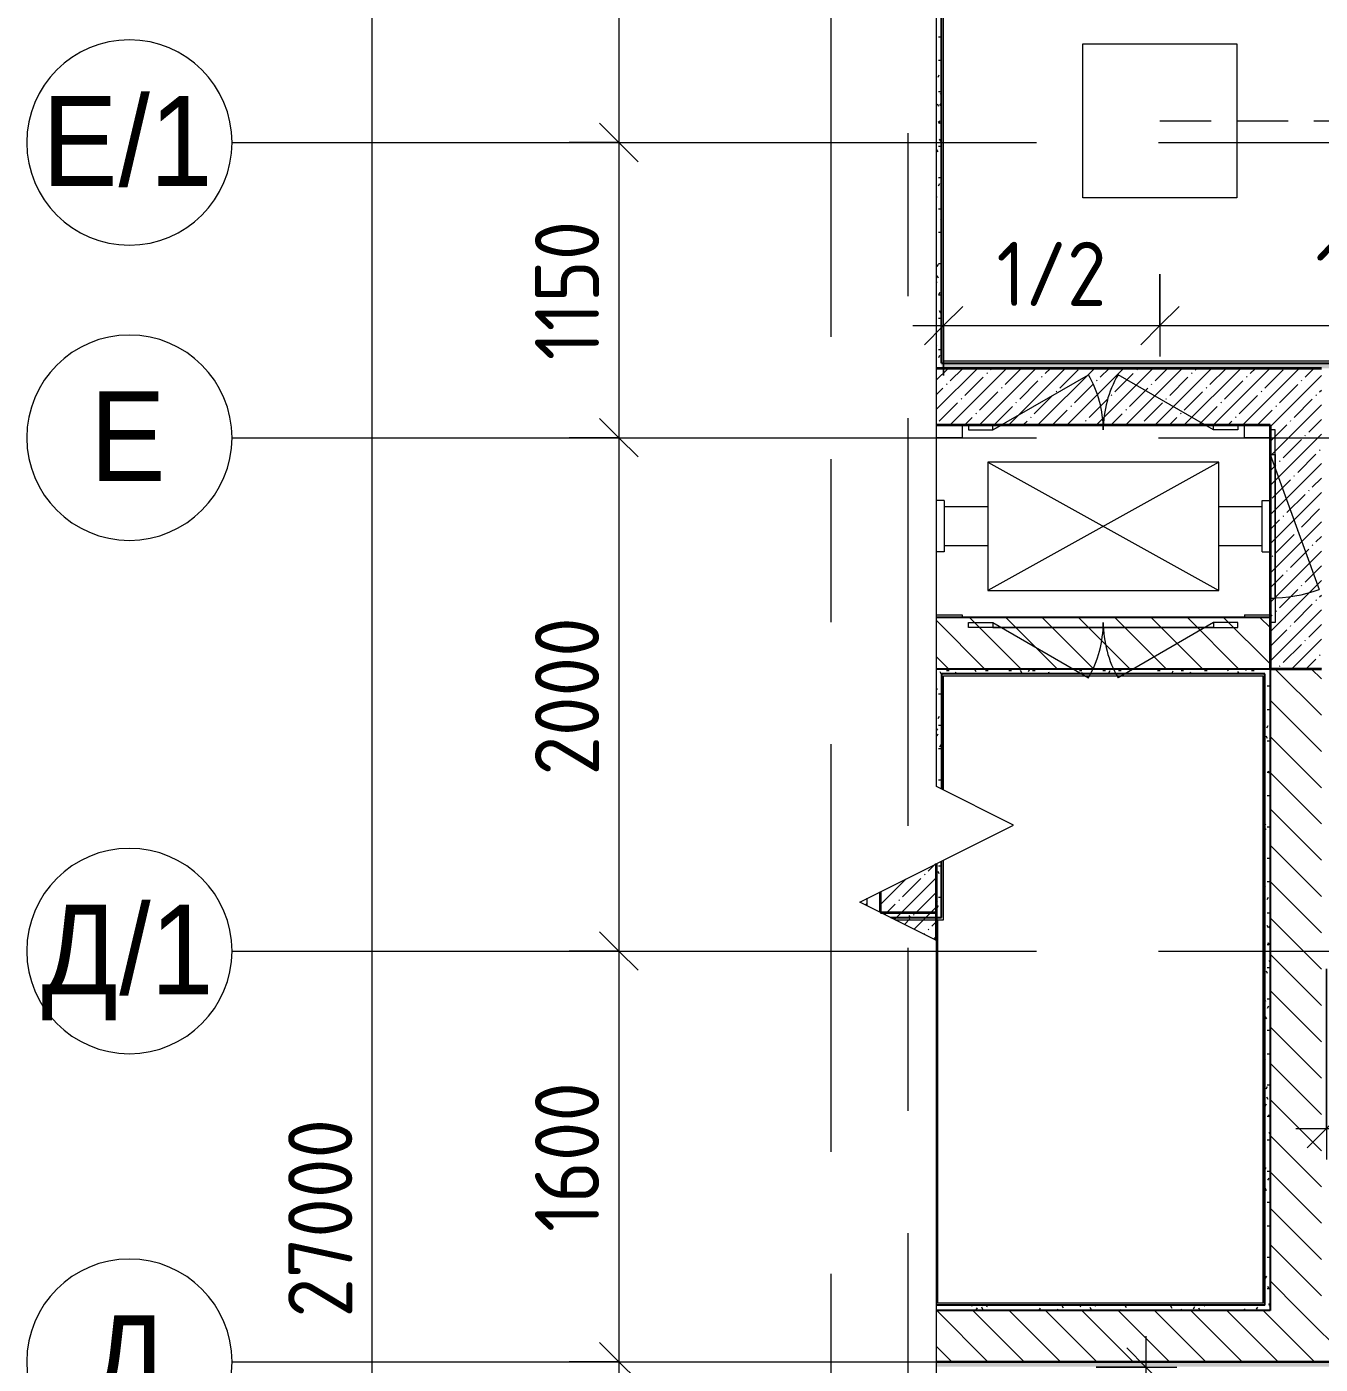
# Model space of a CAD drawing. Header units: millimetres. Extents: x 81425 to 274970, y -8553 to 29000.
# Drawn here: x 81425 to 86466, y 13390 to 18601 of the extents above; entities that cross this region are included whole.
import ezdxf

# ---------------------------------------------------------------- set-up
doc = ezdxf.new("R2010")
doc.units = ezdxf.units.MM
for name, pattern in [('ADSK_Штрих_ш2 п1', [300, 200, -100]), ('Осевая', [3175, 635, -476.25, 1587.5, -476.25]), ('Штрих короткий', [300, 150, -150])]:
    doc.linetypes.add(name, pattern=pattern)
for name, color, linetype, lineweight in [('A-ANNO-DIMS', 7, 'Continuous', 9), ('A-ANNO-DIMS-100', 7, 'Continuous', 9), ('A-ANNO-NOTE', 7, 'Continuous', 9), ('A-DETL-2', 7, 'ADSK_Штрих_ш2 п1', 9), ('A-DETL-GENF', 7, 'Continuous', 9), ('A-DOOR', 7, 'Continuous', 9), ('A-DOOR-2', 7, 'Штрих короткий', 9), ('I-WALL', 7, 'Continuous', 9), ('S-COLS', 7, 'Continuous', 9), ('Оси', 7, 'Continuous', 9), ('Оси-1', 7, 'Continuous', 20), ('Оси-2', 7, 'Осевая', 9)]:
    doc.layers.add(name, color=color, linetype=linetype, lineweight=lineweight)
for name, color, linetype, lineweight, true_color in [('A-CLNG-1', 7, 'Continuous', 9, 0xc0c0c0), ('A-GENM-1', 7, 'Continuous', 9, 0xeaeaea), ('A-WALL-1', 7, 'Continuous', 35, 0x3c3c3c), ('A-WALL-2', 7, 'Continuous', 25, 0x3c3c3c), ('A-WALL-FNSH-2', 7, 'Continuous', 13, 0x3c3c3c), ('M-EQPM-1', 7, 'Continuous', 9, 0xeaeaea)]:
    doc.layers.add(name, color=color, linetype=linetype, lineweight=lineweight, true_color=true_color)
doc.layers.add('A-CLNG-PATT-1', color=7, linetype='Continuous', lineweight=9, transparency=1)
doc.styles.add('Arial', font='arial.ttf', dxfattribs={"width": 0.9, "height": 350})
doc.styles.add('ISOCPEUR', font='isocpeur.ttf', dxfattribs={"width": 0.9, "height": 250})
doc.dimstyles.new('ISO-2_5_0_9К_БОЛЬШОЙ_1', dxfattribs={"dimscale": 304.8, "dimtxt": 248.995294, "dimasz": 0.492126, "dimexe": 0.393701, "dimexo": 0.984252, "dimgap": 0, "dimtad": 1, "dimdec": 0, "dimrnd": 10, "dimzin": 0, "dimdsep": 46, "dimtxsty": 'ISOCPEUR', "dimblk1": 'OBLIQUE', "dimblk2": 'OBLIQUE', "dimsah": 1, "dimcen": 0.09, "dimdle": 0.393701, "dimazin": 0, "dimtfac": 1, "dimtdec": 4, "dimtix": 1, "dimtmove": 0, "dimatfit": 3, "dimfxl": 1, "dimtvp": 1, "dimtolj": 1, "dimtzin": 0, "dimarcsym": 2})
doc.dimstyles.new('ISO-2_5_0_9К_БОЛЬШОЙ_2', dxfattribs={"dimscale": 304.8, "dimtxt": 248.995294, "dimasz": 0.492126, "dimexe": 0.393701, "dimexo": 0.984252, "dimgap": 0, "dimtad": 1, "dimdec": 0, "dimrnd": 10, "dimzin": 0, "dimdsep": 46, "dimtxsty": 'ISOCPEUR', "dimblk1": 'OBLIQUE', "dimblk2": 'OBLIQUE', "dimsah": 1, "dimcen": 0.09, "dimdle": 0.393701, "dimazin": 0, "dimtfac": 1, "dimtdec": 4, "dimtix": 1, "dimtmove": 2, "dimatfit": 3, "dimfxl": 1, "dimtvp": 1, "dimtolj": 1, "dimtzin": 0, "dimarcsym": 2})
pattern_1 = [(45, (0, 0), (-57.02463, 57.02463), []), (45, (57.025, 0), (-57.02463, 57.02463), [100.806, -20.161, 3.353, -16.808])]
pattern_2 = [(135, (0, 0), (-70.71068, -70.71068), [])]
pattern_3 = [(0, (0, 0), (121.92, 30.48), [10.058, -81.382, 10.058, -81.382, -487.68]), (0, (0, 0), (121.92, 30.48), [-182.88, 10.058, -172.822, 10.058, -81.382, -213.36]), (0, (0, 0), (121.92, 30.48), [-457.2, 10.058, -50.902, 10.058, -142.342]), (120, (45.72, 15.24), (-87.356454, 90.345817), [10.058, -81.382, 10.058, -81.382, -487.68]), (120, (45.72, 15.24), (-87.356454, 90.345817), [-182.88, 10.058, -172.822, 10.058, -81.382, -213.36]), (120, (45.72, 15.24), (-87.356454, 90.345817), [-457.2, 10.058, -50.902, 10.058, -142.342]), (240, (60.96, 76.2), (-34.563546, -120.825817), [10.058, -81.382, 10.058, -81.382, -487.68]), (240, (60.96, 76.2), (-34.563546, -120.825817), [-182.88, 10.058, -172.822, 10.058, -81.382, -213.36]), (240, (60.96, 76.2), (-34.563546, -120.825817), [-457.2, 10.058, -50.902, 10.058, -142.342])]

# ---------------------------------------------------------------- blocks, each defined once
blk = doc.blocks.new('DOR_Проход в стене_Прямоугольный - 1050x1150 EI30-23344994-План расстановки осветительного оборудования 1 этажа в осях 23-33')
at = {"layer": 'A-DOOR-2'}
for p, q in [((525, 100), (-525, 100)), ((525, -100), (-525, -100))]:
    blk.add_line(p, q, dxfattribs=at)
blk = doc.blocks.new('160_Подъемник - 160_Подъемник-23521422-План расстановки осветительного оборудования 1 этажа в осях 23-33')
at = {"layer": 'A-GENM-1'}
for p, q in [((220, 0), (592.4, 215)), ((220, 0), (592.4, 215)), ((580.3, 208), (592.4, 215)), ((719.7, 208), (707.6, 215)), ((1080, 0), (707.6, 215)), ((1080, 0), (707.6, 215)), ((-20, -95), (-20, 0)), ((-20, 0), (0, 0)), ((0, 0), (0, -95)), ((220, 20), (125, 20)), ((125, 20), (125, 0)), ((220, 20), (125, 20)), ((125, 20), (125, 0)), ((220, 0), (220, 20)), ((1080, 20), (220, 20)), ((220, 20), (1080, 20)), ((220, 0), (220, 20)), ((1080, 20), (220, 20)), ((220, 20), (1080, 20)), ((1080, 0), (1080, 20)), ((1080, 20), (1175, 20)), ((1080, 0), (1080, 20)), ((1080, 20), (1175, 20)), ((1175, 20), (1175, 0)), ((1175, 20), (1175, 0)), ((125, 0), (220, 0)), ((125, 0), (220, 0)), ((1175, 0), (1080, 0)), ((1175, 0), (1080, 0)), ((0, -95), (-20, -95)), ((-20, -95), (-20, -655)), ((-20, -655), (-20, -95)), ((0, -655), (-191.5, -128.8)), ((0, -655), (-20, -655)), ((-20, -655), (-20, -750)), ((0, -750), (0, -655)), ((-20, -750), (0, -750)), ((125, -770), (125, -750)), ((125, -750), (220, -750)), ((125, -770), (125, -750)), ((125, -750), (220, -750)), ((125, -770), (125, -750)), ((125, -750), (220, -750)), ((220, -770), (125, -770)), ((220, -770), (125, -770)), ((220, -750), (220, -770)), ((220, -750), (254.6, -770)), ((220, -750), (220, -770)), ((220, -750), (592.4, -965)), ((220, -750), (220, -770)), ((220, -750), (592.4, -965)), ((1080, -770), (220, -770)), ((220, -770), (1080, -770)), ((1080, -770), (220, -770)), ((220, -770), (1080, -770)), ((1080, -750), (707.6, -965)), ((1080, -750), (707.6, -965)), ((1080, -750), (1045.4, -770)), ((1080, -750), (1080, -770)), ((1175, -750), (1080, -750)), ((1080, -750), (1080, -770)), ((1175, -750), (1080, -750)), ((1080, -750), (1080, -770)), ((1175, -750), (1080, -750)), ((1080, -770), (1175, -770)), ((1080, -770), (1175, -770)), ((1175, -770), (1175, -750)), ((1175, -770), (1175, -750)), ((1175, -770), (1175, -750))]:
    blk.add_line(p, q, dxfattribs=at)
for centre, radius, start, end in [((220, 0), 430, 28.9695, 30), ((220, 0), 430, 0, 30), ((220, 0), 430, 0, 30), ((1080, 0), 430, 150, 180), ((1080, 0), 430, 150, 180), ((1080, 0), 430, 150, 151.0305), ((0, -655), 560, 90, 110), ((220, -750), 430, 330, 0), ((220, -750), 430, 330, 0), ((220, -750), 430, 357.3215, 0), ((1080, -750), 430, 180, 182.6785), ((1080, -750), 430, 180, 210), ((1080, -750), 430, 180, 210)]:
    blk.add_arc(centre, radius, start, end, dxfattribs=at)
at = {"layer": 'M-EQPM-1'}
for p, q in [((1100, -625), (200, -125)), ((200, -625), (1100, -125)), ((1100, -125), (200, -125)), ((200, -125), (200, -625)), ((1100, -125), (200, -125)), ((200, -125), (200, -625)), ((1100, -625), (1100, -125)), ((1100, -625), (1100, -125)), ((200, -625), (1100, -625)), ((200, -625), (1100, -625))]:
    blk.add_line(p, q, dxfattribs=at)
blk = doc.blocks.new('Закладная деталь приямка - 350_150-20924309-План расстановки осветительного оборудования 1 этажа в осях 23-33')
at = {"layer": 'M-EQPM-1'}
for p, q in [((25, 75), (-145, 75)), ((-145, -75), (25, -75))]:
    blk.add_line(p, q, dxfattribs=at)
blk = doc.blocks.new('Закладная деталь приямка - 350_150-V9-План расстановки осветительного оборудования 1 этажа в осях 23-33')
at = {"layer": 'M-EQPM-1'}
for p, q in [((145, 75), (-25, 75)), ((-25, -75), (145, -75))]:
    blk.add_line(p, q, dxfattribs=at)
blk = doc.blocks.new('Закладная деталь приямка - 150_100-20924311-План расстановки осветительного оборудования 1 этажа в осях 23-33')
at = {"layer": 'M-EQPM-1'}
for q in [(86270, 16310), (86170, 16300)]:
    blk.add_line((86170, 16310), q, dxfattribs=at)
blk = doc.blocks.new('Закладная деталь приямка - 150_100-V10-План расстановки осветительного оборудования 1 этажа в осях 23-33')
at = {"layer": 'M-EQPM-1'}
for p, q in [((84970.7, 16310), (85070, 16310)), ((85070, 16310), (85070, 16300))]:
    blk.add_line(p, q, dxfattribs=at)
blk = doc.blocks.new('Закладная деталь приямка - 150_100-V11-План расстановки осветительного оборудования 1 этажа в осях 23-33')
at = {"layer": 'M-EQPM-1'}
for p, q in [((85070, 17050), (85070, 17000)), ((85070, 17000), (84970.7, 17000))]:
    blk.add_line(p, q, dxfattribs=at)
blk = doc.blocks.new('Закладная деталь приямка - 200_100-20924312-План расстановки осветительного оборудования 1 этажа в осях 23-33')
at = {"layer": 'M-EQPM-1'}
for p, q in [((86240, 16555), (86240, 16755)), ((86240, 16755), (86270, 16755)), ((86240, 16555), (86270, 16555))]:
    blk.add_line(p, q, dxfattribs=at)
blk = doc.blocks.new('Закладная деталь приямка - 200_100-V12-План расстановки осветительного оборудования 1 этажа в осях 23-33')
at = {"layer": 'M-EQPM-1'}
for p, q in [((85000, 16755), (84970.7, 16755)), ((85000, 16755), (85000, 16555)), ((85000, 16555), (84970.7, 16555))]:
    blk.add_line(p, q, dxfattribs=at)
blk = doc.blocks.new('Закладная деталь приямка - 150_100-V13-План расстановки осветительного оборудования 1 этажа в осях 23-33')
at = {"layer": 'M-EQPM-1'}
for p, q in [((86170, 17000), (86170, 17050)), ((86270, 17000), (86170, 17000))]:
    blk.add_line(p, q, dxfattribs=at)
blk = doc.blocks.new('DET_L_Линия разрыва - М100-30654842-План расстановки осветительного оборудования 1 этажа в осях 23-33')
at = {"layer": 'A-DETL-GENF'}
for p, q in [((11889.9, 300), (11739.9, 0)), ((12189.9, -300), (11889.9, 300)), ((11739.9, 0), (0, 0)), ((12339.9, 0), (12189.9, -300)), ((24079.7, 0), (12339.9, 0))]:
    blk.add_line(p, q, dxfattribs=at)
blk = doc.blocks.new('Ось сетки - D8-29747960-План расстановки осветительного оборудования 1 этажа в осях 23-33')
at = {"layer": 'Оси-1'}
for start, end in [(360, 180), (180, 360)]:
    blk.add_arc((0, 0), 4, start, end, dxfattribs=at)
blk = doc.blocks.new('DIMBLOCK15-План расстановки осветительного оборудования 1 этажа в осях 23-33')
at = {"layer": 'A-ANNO-DIMS-100', "lineweight": 20}
for p, q in [((83731.8, 21300), (83656.8, 21375)), ((83731.8, 21300), (83806.8, 21225)), ((83731.8, 18150), (83656.8, 18225)), ((83731.8, 18150), (83806.8, 18075))]:
    blk.add_line(p, q, dxfattribs=at)
at = {"layer": 'A-ANNO-DIMS-100'}
for p, q in [((83537.9, 21300), (83851.8, 21300)), ((83731.8, 21300), (83537.9, 21300)), ((83731.8, 21300), (83731.8, 18150)), ((83537.9, 18150), (83851.8, 18150)), ((83731.8, 18150), (83537.9, 18150))]:
    blk.add_line(p, q, dxfattribs=at)
at = {"layer": 'A-ANNO-DIMS-100', "color": 0, "insert": (83405.2, 19430.5), "char_height": 250, "width": 706.764, "attachment_point": 1, "rotation": 90, "line_spacing_factor": 1.149209, "style": 'ISOCPEUR'}
blk.add_mtext('3150', dxfattribs=at)
blk = doc.blocks.new('_Oblique')
at = {"color": 0, "linetype": 'ByBlock', "lineweight": -2}
blk.add_line((-0.5, -0.5), (0.5, 0.5), dxfattribs=at)
blk = doc.blocks.new('DIMBLOCK16-План расстановки осветительного оборудования 1 этажа в осях 23-33')
at = {"layer": 'A-ANNO-DIMS-100', "lineweight": 20}
for p, q in [((83731.8, 18150), (83656.8, 18225)), ((83731.8, 18150), (83806.8, 18075)), ((83731.8, 17000), (83656.8, 17075)), ((83731.8, 17000), (83806.8, 16925))]:
    blk.add_line(p, q, dxfattribs=at)
at = {"layer": 'A-ANNO-DIMS-100'}
for p, q in [((83537.9, 18150), (83851.8, 18150)), ((83731.8, 18150), (83537.9, 18150)), ((83731.8, 18150), (83731.8, 17000)), ((83537.9, 17000), (83851.8, 17000)), ((83731.8, 17000), (83537.9, 17000))]:
    blk.add_line(p, q, dxfattribs=at)
at = {"layer": 'A-ANNO-DIMS-100', "color": 0, "insert": (83405.2, 17302.1), "char_height": 250, "width": 655.049, "attachment_point": 1, "rotation": 90, "line_spacing_factor": 1.149209, "style": 'ISOCPEUR'}
blk.add_mtext('1150', dxfattribs=at)
blk = doc.blocks.new('DIMBLOCK17-План расстановки осветительного оборудования 1 этажа в осях 23-33')
at = {"layer": 'A-ANNO-DIMS-100', "lineweight": 20}
for p, q in [((83731.8, 17000), (83656.8, 17075)), ((83731.8, 17000), (83806.8, 16925)), ((83731.8, 15000), (83656.8, 15075)), ((83731.8, 15000), (83806.8, 14925))]:
    blk.add_line(p, q, dxfattribs=at)
at = {"layer": 'A-ANNO-DIMS-100'}
for p, q in [((83537.9, 17000), (83851.8, 17000)), ((83731.8, 17000), (83537.9, 17000)), ((83731.8, 17000), (83731.8, 15000)), ((83537.9, 15000), (83851.8, 15000)), ((83731.8, 15000), (83537.9, 15000))]:
    blk.add_line(p, q, dxfattribs=at)
at = {"layer": 'A-ANNO-DIMS-100', "color": 0, "insert": (83405.2, 15684), "char_height": 250, "width": 758.478, "attachment_point": 1, "rotation": 90, "line_spacing_factor": 1.149209, "style": 'ISOCPEUR'}
blk.add_mtext('2000', dxfattribs=at)
blk = doc.blocks.new('DIMBLOCK18-План расстановки осветительного оборудования 1 этажа в осях 23-33')
at = {"layer": 'A-ANNO-DIMS-100', "lineweight": 20}
for p, q in [((83731.8, 15000), (83656.8, 15075)), ((83731.8, 15000), (83806.8, 14925)), ((83731.8, 13400), (83656.8, 13475)), ((83731.8, 13400), (83806.8, 13325))]:
    blk.add_line(p, q, dxfattribs=at)
at = {"layer": 'A-ANNO-DIMS-100'}
for p, q in [((83537.9, 15000), (83851.8, 15000)), ((83731.8, 15000), (83537.9, 15000)), ((83731.8, 15000), (83731.8, 13400)), ((83537.9, 13400), (83851.8, 13400)), ((83731.8, 13400), (83537.9, 13400))]:
    blk.add_line(p, q, dxfattribs=at)
at = {"layer": 'A-ANNO-DIMS-100', "color": 0, "insert": (83405.2, 13905.5), "char_height": 250, "width": 706.764, "attachment_point": 1, "rotation": 90, "line_spacing_factor": 1.149209, "style": 'ISOCPEUR'}
blk.add_mtext('1600', dxfattribs=at)
blk = doc.blocks.new('DIMBLOCK19-План расстановки осветительного оборудования 1 этажа в осях 23-33')
at = {"layer": 'A-ANNO-DIMS-100', "lineweight": 20}
for p, q in [((83731.8, 13400), (83656.8, 13475)), ((83731.8, 13400), (83806.8, 13325)), ((83731.8, 12000), (83656.8, 12075)), ((83731.8, 12000), (83806.8, 11925))]:
    blk.add_line(p, q, dxfattribs=at)
at = {"layer": 'A-ANNO-DIMS-100'}
for p, q in [((83537.9, 13400), (83851.8, 13400)), ((83731.8, 13400), (83537.9, 13400)), ((83731.8, 13400), (83731.8, 12000)), ((83537.9, 12000), (83851.8, 12000)), ((83731.8, 12000), (83537.9, 12000))]:
    blk.add_line(p, q, dxfattribs=at)
at = {"layer": 'A-ANNO-DIMS-100', "color": 0, "insert": (83405.2, 12393.5), "char_height": 250, "width": 735.494, "attachment_point": 1, "rotation": 90, "line_spacing_factor": 1.149209, "style": 'ISOCPEUR'}
blk.add_mtext('1400', dxfattribs=at)
blk = doc.blocks.new('DIMBLOCK25-План расстановки осветительного оборудования 1 этажа в осях 23-33')
at = {"layer": 'A-ANNO-DIMS-100'}
for p, q in [((82770, 27120), (82770, -120)), ((82576.1, 27000), (82890, 27000)), ((82770, 27000), (82576.1, 27000)), ((82576.1, 0), (82890, 0)), ((82770, 0), (82576.1, 0))]:
    blk.add_line(p, q, dxfattribs=at)
at = {"layer": 'A-ANNO-DIMS-100', "lineweight": 20}
for p, q in [((82770, 27000), (82695, 27075)), ((82770, 27000), (82845, 26925)), ((82770, 0), (82695, 75)), ((82770, 0), (82845, -75))]:
    blk.add_line(p, q, dxfattribs=at)
at = {"layer": 'A-ANNO-DIMS-100', "color": 0, "insert": (82443.4, 13572), "char_height": 250, "width": 948.097, "attachment_point": 1, "rotation": 90, "line_spacing_factor": 1.149209, "style": 'ISOCPEUR'}
blk.add_mtext('27000', dxfattribs=at)
blk = doc.blocks.new('DIMBLOCK85-План расстановки осветительного оборудования 1 этажа в осях 23-33')
at = {"layer": 'A-ANNO-DIMS-100'}
for p, q in [((85841, 17637.5), (85841, 17316.5)), ((85841, 17436.5), (85841, 17637.5)), ((84998, 17242.6), (84998, 17556.5)), ((84878, 17436.5), (85841, 17436.5)), ((84998, 17436.5), (84998, 17242.6))]:
    blk.add_line(p, q, dxfattribs=at)
at = {"layer": 'A-ANNO-DIMS-100', "lineweight": 20}
for p, q in [((84998, 17436.5), (85073, 17511.5)), ((85841, 17436.5), (85916, 17511.5)), ((84998, 17436.5), (84923, 17361.5)), ((85841, 17436.5), (85766, 17361.5))]:
    blk.add_line(p, q, dxfattribs=at)
at = {"layer": 'A-ANNO-DIMS-100', "color": 0, "insert": (85204, 17763.2), "char_height": 250, "width": 517.144, "attachment_point": 1, "line_spacing_factor": 1.149209, "style": 'ISOCPEUR'}
blk.add_mtext('1/2', dxfattribs=at)
blk = doc.blocks.new('DIMBLOCK86-План расстановки осветительного оборудования 1 этажа в осях 23-33')
at = {"layer": 'A-ANNO-DIMS-100'}
for p, q in [((85841, 17637.5), (85841, 17316.5)), ((85841, 17436.5), (85841, 17637.5)), ((87641, 17637.5), (87641, 17316.5)), ((87641, 17436.5), (87641, 17637.5)), ((85841, 17436.5), (87641, 17436.5))]:
    blk.add_line(p, q, dxfattribs=at)
at = {"layer": 'A-ANNO-DIMS-100', "lineweight": 20}
for p, q in [((85841, 17436.5), (85916, 17511.5)), ((87641, 17436.5), (87716, 17511.5)), ((85841, 17436.5), (85766, 17361.5)), ((87641, 17436.5), (87566, 17361.5))]:
    blk.add_line(p, q, dxfattribs=at)
at = {"layer": 'A-ANNO-DIMS-100', "color": 0, "insert": (86446.5, 17763.2), "char_height": 250, "width": 706.764, "attachment_point": 1, "line_spacing_factor": 1.149209, "style": 'ISOCPEUR'}
blk.add_mtext('1800', dxfattribs=at)
blk = doc.blocks.new('DIMBLOCK94-План расстановки осветительного оборудования 1 этажа в осях 23-33')
at = {"layer": 'A-ANNO-DIMS-100'}
for p, q in [((86490, 14930), (86490, 14188.2)), ((86490, 14308.2), (86490, 14930)), ((88010, 14132.5), (88010, 14428.2)), ((86370, 14308.2), (88010, 14308.2)), ((88010, 14308.2), (88010, 14132.5))]:
    blk.add_line(p, q, dxfattribs=at)
at = {"layer": 'A-ANNO-DIMS-100', "lineweight": 20}
for p, q in [((86490, 14308.2), (86565, 14383.2)), ((88010, 14308.2), (88085, 14383.2)), ((86490, 14308.2), (86415, 14233.2)), ((88010, 14308.2), (87935, 14233.2))]:
    blk.add_line(p, q, dxfattribs=at)
at = {"layer": 'A-ANNO-DIMS-100', "color": 0, "insert": (87034.5, 14634.8), "char_height": 250, "width": 517.144, "attachment_point": 1, "line_spacing_factor": 1.149209, "style": 'ISOCPEUR'}
blk.add_mtext('1/2', dxfattribs=at)
blk = doc.blocks.new('DIMBLOCK136-План расстановки осветительного оборудования 1 этажа в осях 23-33')
at = {"layer": 'A-ANNO-DIMS-100'}
for p, q in [((85786.4, 13499), (85786.4, 12159)), ((85592.5, 13379), (85906.4, 13379)), ((85786.4, 13379), (85592.5, 13379)), ((85967.8, 12279), (85666.4, 12279)), ((85786.4, 12279), (85967.8, 12279))]:
    blk.add_line(p, q, dxfattribs=at)
at = {"layer": 'A-ANNO-DIMS-100', "lineweight": 20}
for p, q in [((85786.4, 13379), (85711.4, 13454)), ((85786.4, 13379), (85861.4, 13304)), ((85786.4, 12279), (85711.4, 12354)), ((85786.4, 12279), (85861.4, 12204))]:
    blk.add_line(p, q, dxfattribs=at)
at = {"layer": 'A-ANNO-DIMS-100', "color": 0, "insert": (85459.8, 12556.1), "char_height": 250, "width": 655.049, "attachment_point": 1, "rotation": 90, "line_spacing_factor": 1.149209, "style": 'ISOCPEUR'}
blk.add_mtext('1100', dxfattribs=at)

msp = doc.modelspace()

# ---------------------------------------------------------------- hatches: boundary and pattern name
at = {"layer": 'A-CLNG-PATT-1'}
msp.add_hatch(color=256, dxfattribs=at).paths.add_polyline_path([(84975.3, 13628), (84975.3, 15122), (84970, 15122), (84970.7, 13628)])
at = {"layer": 'I-WALL'}
h = msp.add_hatch(dxfattribs=at)
h.set_pattern_fill('FP_38', color=256, style=0, pattern_type=2)
h.set_pattern_definition(pattern_3)
h.paths.add_polyline_path([(84990, 17270), (84990, 20010), (84970.7, 20010), (84970.7, 17270)])
h = msp.add_hatch(dxfattribs=at)
h.set_pattern_fill('FP_1', color=256, style=0, pattern_type=2)
h.set_pattern_definition(pattern_1)
h.paths.add_polyline_path([(85833, 17050), (86270, 17050), (86270, 17270), (84970.7, 17270), (84970.7, 17050)])
h = msp.add_hatch(dxfattribs=at)
h.set_pattern_fill('FP_38', color=256, style=0, pattern_type=2)
h.set_pattern_definition(pattern_3)
h.paths.add_polyline_path([(85833, 17270), (88541, 17270.7), (88541, 17290), (84990, 17290), (84990, 17270)])
h = msp.add_hatch(dxfattribs=at)
h.set_pattern_fill('FP_1', color=256, style=0, pattern_type=2)
h.set_pattern_definition(pattern_1)
h.paths.add_polyline_path([(86470, 16100), (86470, 17270), (86270, 17270), (86270, 16100)])
h = msp.add_hatch(dxfattribs=at)
h.set_pattern_fill('FP_3', color=256, style=0, pattern_type=2)
h.set_pattern_definition(pattern_2)
h.paths.add_polyline_path([(86270, 16100), (86270, 16300), (84970.7, 16299.9), (84970.7, 16100), (85833, 16100)])
h = msp.add_hatch(dxfattribs=at)
h.set_pattern_fill('FP_38', color=256, style=0, pattern_type=2)
h.set_pattern_definition(pattern_3)
h.paths.add_polyline_path([(84970.7, 15130), (84990, 15130), (84990, 15350.6), (84970, 15340.6), (84970, 15130)])
h.paths.add_polyline_path([(84990, 15631.2), (84990, 16080), (84970.7, 16079.7), (84970.7, 15640.9), (84980.5, 15636)])
h = msp.add_hatch(dxfattribs=at)
h.set_pattern_fill('FP_38', color=256, style=0, pattern_type=2)
h.set_pattern_definition(pattern_3)
h.paths.add_polyline_path([(86242, 16080), (86250, 16080), (86250, 16100), (84970.7, 16099.3), (84970.7, 16080), (85833, 16080)])
h = msp.add_hatch(dxfattribs=at)
h.set_pattern_fill('FP_38', color=256, style=0, pattern_type=2)
h.set_pattern_definition(pattern_3)
h.paths.add_polyline_path([(86250, 13620), (86270, 13620), (86270, 16100), (86250, 16100), (86250, 13628)])
h = msp.add_hatch(dxfattribs=at)
h.set_pattern_fill('FP_3', color=256, style=0, pattern_type=2)
h.set_pattern_definition(pattern_2)
h.paths.add_polyline_path([(86470, 13600), (86470, 16100), (86270, 16100), (86270, 13600)])
h = msp.add_hatch(dxfattribs=at)
h.set_pattern_fill('FP_1', color=256, style=0, pattern_type=2)
h.set_pattern_definition(pattern_1)
h.paths.add_polyline_path([(84970, 15150), (84970, 15340.6), (84750, 15230.6), (84750.3, 15151.1), (84752.5, 15150)])
h = msp.add_hatch(dxfattribs=at)
h.set_pattern_fill('FP_1', color=256, style=0, pattern_type=2)
h.set_pattern_definition(pattern_1)
h.paths.add_polyline_path([(84970, 15041.2), (84970, 15150), (84752.5, 15150)])
h = msp.add_hatch(dxfattribs=at)
h.set_pattern_fill('FP_38', color=256, style=0, pattern_type=2)
h.set_pattern_definition(pattern_3)
h.paths.add_polyline_path([(84970, 15130), (84970, 15150), (84752.5, 15150), (84792.5, 15130)])
h = msp.add_hatch(dxfattribs=at)
h.set_pattern_fill('FP_38', color=256, style=0, pattern_type=2)
h.set_pattern_definition(pattern_3)
h.paths.add_polyline_path([(86270, 13600), (86270, 13620), (84970.7, 13620), (84970.7, 13600), (85833, 13600)])
h = msp.add_hatch(dxfattribs=at)
h.set_pattern_fill('FP_3', color=256, style=0, pattern_type=2)
h.set_pattern_definition(pattern_2)
h.paths.add_polyline_path([(89360, 13400), (89360, 13600), (84970.7, 13600), (84970.7, 13400), (88495.9, 13400)])
h = msp.add_hatch(dxfattribs=at)
h.set_pattern_fill('FP_38', color=256, style=0, pattern_type=2)
h.set_pattern_definition(pattern_3)
h.paths.add_polyline_path([(98481.8, 13380), (98500, 13380), (98500, 13400), (84970.7, 13400), (84970.7, 13380), (98480, 13380)])
at = {"layer": 'S-COLS'}
h = msp.add_hatch(dxfattribs=at)
h.set_pattern_fill('FP_1', color=256, style=0, pattern_type=2)
h.set_pattern_definition(pattern_1)
h.paths.add_polyline_path([(84700, 15176.2), (84700, 15205.6), (84670.7, 15190.9), (84685.2, 15183.7)])

# ---------------------------------------------------------------- linework, layer by layer
at = {"layer": 'A-ANNO-NOTE'}
for p, q in [((85541, 18535), (86141, 18535)), ((85541, 17935), (85541, 18535)), ((86141, 18535), (86141, 17935)), ((86141, 17935), (85541, 17935))]:
    msp.add_line(p, q, dxfattribs=at)
at = {"layer": 'A-CLNG-1'}
msp.add_line((84975.3, 13628), (84975.3, 15122), dxfattribs=at)
at = {"layer": 'A-DETL-2'}
msp.add_line((85841, 18235), (87641, 18235), dxfattribs=at)
at = {"layer": 'A-WALL-1'}
for p, q in [((86470, 17270), (84970.7, 17270)), ((84970.7, 17050), (86270, 17050)), ((86270, 17050), (86270, 16100)), ((86270, 16100), (86470, 16100)), ((84970, 15041.2), (84970, 15340.6)), ((84750, 15230.6), (84750, 15151.2)), ((84752.5, 15150), (84970, 15150))]:
    msp.add_line(p, q, dxfattribs=at)
at = {"layer": 'A-WALL-2'}
for p, q in [((84990, 17290), (84990, 20010)), ((84990, 17290), (88521, 17290)), ((86270, 16300), (84970.7, 16300)), ((84970.7, 16100), (86270, 16100)), ((86250, 16080), (84990, 16080)), ((84990, 16080), (84990, 15631.2)), ((86250, 13620), (86250, 16080)), ((86270, 16100), (86270, 13600)), ((84990, 15130), (84990, 15350.6)), ((84970, 15150), (84752.5, 15150)), ((84792.5, 15130), (84990, 15130)), ((86250, 13620), (84970.7, 13620)), ((86270, 13600), (84970.7, 13600)), ((84970.7, 13400), (89360, 13400)), ((96820, 13400), (84970.7, 13400))]:
    msp.add_line(p, q, dxfattribs=at)
at = {"layer": 'A-WALL-FNSH-2'}
for p, q in [((84998, 17298), (84998, 20002)), ((88513, 17298), (84998, 17298)), ((84998, 16072), (86242, 16072)), ((84998, 15627.2), (84998, 16072)), ((86242, 16072), (86242, 13628)), ((84998, 15122), (84998, 15354.6)), ((84808.5, 15122), (84998, 15122)), ((86242, 13628), (84970.7, 13628))]:
    msp.add_line(p, q, dxfattribs=at)
at = {"layer": 'S-COLS'}
msp.add_line((84700, 15176.2), (84700, 15205.6), dxfattribs=at)
at = {"layer": 'Оси'}
for p, q in [((82224.5, 18150), (84724.5, 18150)), ((82224.5, 17000), (84724.5, 17000)), ((82224.5, 15000), (84724.5, 15000)), ((82224.5, 13400), (84724.5, 13400))]:
    msp.add_line(p, q, dxfattribs=at)
at = {"layer": 'Оси-2'}
for p, q in [((84560, 406.8), (84560, 19415.1)), ((84860, 1676.8), (84860, 19415.1)), ((84724.5, 18150), (122788, 18150)), ((84724.5, 17000), (122788, 17000)), ((84724.5, 15000), (122188, 15000)), ((84724.5, 13400), (122188, 13400))]:
    msp.add_line(p, q, dxfattribs=at)

# ---------------------------------------------------------------- block references
at = {"layer": 'A-DETL-GENF', "rotation": 270.0000000000003}
msp.add_blockref('DET_L_Линия разрыва - М100-30654842-План расстановки осветительного оборудования 1 этажа в осях 23-33', (84970.7, 27380.8), dxfattribs=at)
at = {"layer": 'A-DOOR', "rotation": 180}
msp.add_blockref('DOR_Проход в стене_Прямоугольный - 1050x1150 EI30-23344994-План расстановки осветительного оборудования 1 этажа в осях 23-33', (85620, 16200), dxfattribs=at)
at = {"layer": 'M-EQPM-1', "rotation": 180}
for name, p in [('160_Подъемник - 160_Подъемник-23521422-План расстановки осветительного оборудования 1 этажа в осях 23-33', (86270, 16280)), ('Закладная деталь приямка - 350_150-V9-План расстановки осветительного оборудования 1 этажа в осях 23-33', (85145, 16655)), ('Закладная деталь приямка - 350_150-20924309-План расстановки осветительного оборудования 1 этажа в осях 23-33', (86095, 16655))]:
    msp.add_blockref(name, p, dxfattribs=at)
at = {"layer": 'M-EQPM-1'}
for name in ['Закладная деталь приямка - 150_100-V11-План расстановки осветительного оборудования 1 этажа в осях 23-33', 'Закладная деталь приямка - 150_100-V13-План расстановки осветительного оборудования 1 этажа в осях 23-33', 'Закладная деталь приямка - 200_100-V12-План расстановки осветительного оборудования 1 этажа в осях 23-33', 'Закладная деталь приямка - 200_100-20924312-План расстановки осветительного оборудования 1 этажа в осях 23-33', 'Закладная деталь приямка - 150_100-V10-План расстановки осветительного оборудования 1 этажа в осях 23-33', 'Закладная деталь приямка - 150_100-20924311-План расстановки осветительного оборудования 1 этажа в осях 23-33']:
    msp.add_blockref(name, (0, 0), dxfattribs=at)
at = {"layer": 'Оси-1', "xscale": 99.99999999999993, "yscale": 99.99999999999993, "zscale": 99.99999999999993, "rotation": 269.9999999999994}
for p in [(81824.5, 18150), (81824.5, 17000), (81824.5, 15000), (81824.5, 13400)]:
    msp.add_blockref('Ось сетки - D8-29747960-План расстановки осветительного оборудования 1 этажа в осях 23-33', p, dxfattribs=at)

# ---------------------------------------------------------------- texts
at = {"layer": 'Оси', "char_height": 350, "attachment_point": 1, "style": 'Arial'}
for s, insert, width in [('/1', (81782.2, 18331), 454.557), ('\\fArial|b0|i0|c204|p34|;\\W.9;Е', (81484.5, 18331), 360.759), ('\\fArial|b0|i0|c204|p34|;\\W.9;Е', (81671.7, 17181), 360.759), ('\\fArial|b0|i0|c204|p34|;\\W.9;Д', (81481.4, 15181), 367.975), ('/1', (81785, 15181), 454.557), ('\\fArial|b0|i0|c204|p34|;\\W.9;Д', (81669, 13581), 367.975)]:
    msp.add_mtext(s, dxfattribs=dict(at, insert=insert, width=width))

# ---------------------------------------------------------------- dimensions: what is measured, and where the dimension line sits
at = {"layer": 'A-ANNO-DIMS'}
dim = msp.add_linear_dim(base=(82770, 0), p1=(82876.1, 27000), p2=(82876.1, 0), angle=90, dimstyle='ISO-2_5_0_9К_БОЛЬШОЙ_2', override={"dimpost": '<>', "dimfxl": 26999.999823}, dxfattribs=at)
dim.commit()
dim.dimension.update_dxf_attribs({"geometry": 'DIMBLOCK25-План расстановки осветительного оборудования 1 этажа в осях 23-33', "text_midpoint": (82610.1, 14046), "dimtype": 160, "text_rotation": 90})
for base, p1, p2, override, picture, middle in [((83731.8, 18150), (83837.9, 21300), (83837.9, 18150), {"dimpost": '<>', "dimfxl": 3150}, 'DIMBLOCK15-План расстановки осветительного оборудования 1 этажа в осях 23-33', (83606.8, 19725)), ((83731.8, 17000), (83837.9, 18150), (83837.9, 17000), {"dimpost": '<>', "dimfxl": 1150}, 'DIMBLOCK16-План расстановки осветительного оборудования 1 этажа в осях 23-33', (83606.8, 17575)), ((83731.8, 15000), (83837.9, 17000), (83837.9, 15000), {"dimpost": '<>', "dimfxl": 2000.000075}, 'DIMBLOCK17-План расстановки осветительного оборудования 1 этажа в осях 23-33', (83606.8, 16000)), ((83731.8, 13400), (83837.9, 15000), (83837.9, 13400), {"dimpost": '<>', "dimfxl": 1600}, 'DIMBLOCK18-План расстановки осветительного оборудования 1 этажа в осях 23-33', (83606.8, 14200)), ((85786.4, 12279), (85892.5, 13379), (86267.8, 12279), {"dimpost": '<>', "dimfxl": 1162.261255}, 'DIMBLOCK136-План расстановки осветительного оборудования 1 этажа в осях 23-33', (85661.4, 12829)), ((83731.8, 12000), (83837.9, 13400), (83837.9, 12000), {"dimpost": '<>', "dimfxl": 1399.999995}, 'DIMBLOCK19-План расстановки осветительного оборудования 1 этажа в осях 23-33', (83606.8, 12700))]:
    dim = msp.add_linear_dim(base=base, p1=p1, p2=p2, angle=90, dimstyle='ISO-2_5_0_9К_БОЛЬШОЙ_1', override=override, dxfattribs=at)
    dim.commit()
    dim.dimension.update_dxf_attribs({"geometry": picture, "text_midpoint": middle})
for base, p1, p2, override, picture, middle in [((85841, 17436.5), (84998, 17542.6), (85841, 17937.5), {"dimpost": '<>', "dimfxl": 930.906762}, 'DIMBLOCK85-План расстановки осветительного оборудования 1 этажа в осях 23-33', (85419.5, 17561.5)), ((88010, 14308.2), (86490, 15230), (88010, 14432.5), {"dimpost": '<>', "dimfxl": 1716.509889}, 'DIMBLOCK94-План расстановки осветительного оборудования 1 этажа в осях 23-33', (87250, 14433.2))]:
    dim = msp.add_linear_dim(base=base, p1=p1, p2=p2, text='1/2', dimstyle='ISO-2_5_0_9К_БОЛЬШОЙ_1', override=override, dxfattribs=at)
    dim.commit()
    dim.dimension.update_dxf_attribs({"geometry": picture, "text_midpoint": middle})
dim = msp.add_linear_dim(base=(87641, 17436.5), p1=(85841, 17937.5), p2=(87641, 17937.5), dimstyle='ISO-2_5_0_9К_БОЛЬШОЙ_1', override={"dimpost": '<>', "dimfxl": 1800}, dxfattribs=at)
dim.commit()
dim.dimension.update_dxf_attribs({"geometry": 'DIMBLOCK86-План расстановки осветительного оборудования 1 этажа в осях 23-33', "text_midpoint": (86741, 17561.5)})

doc.saveas('drawing.dxf')
